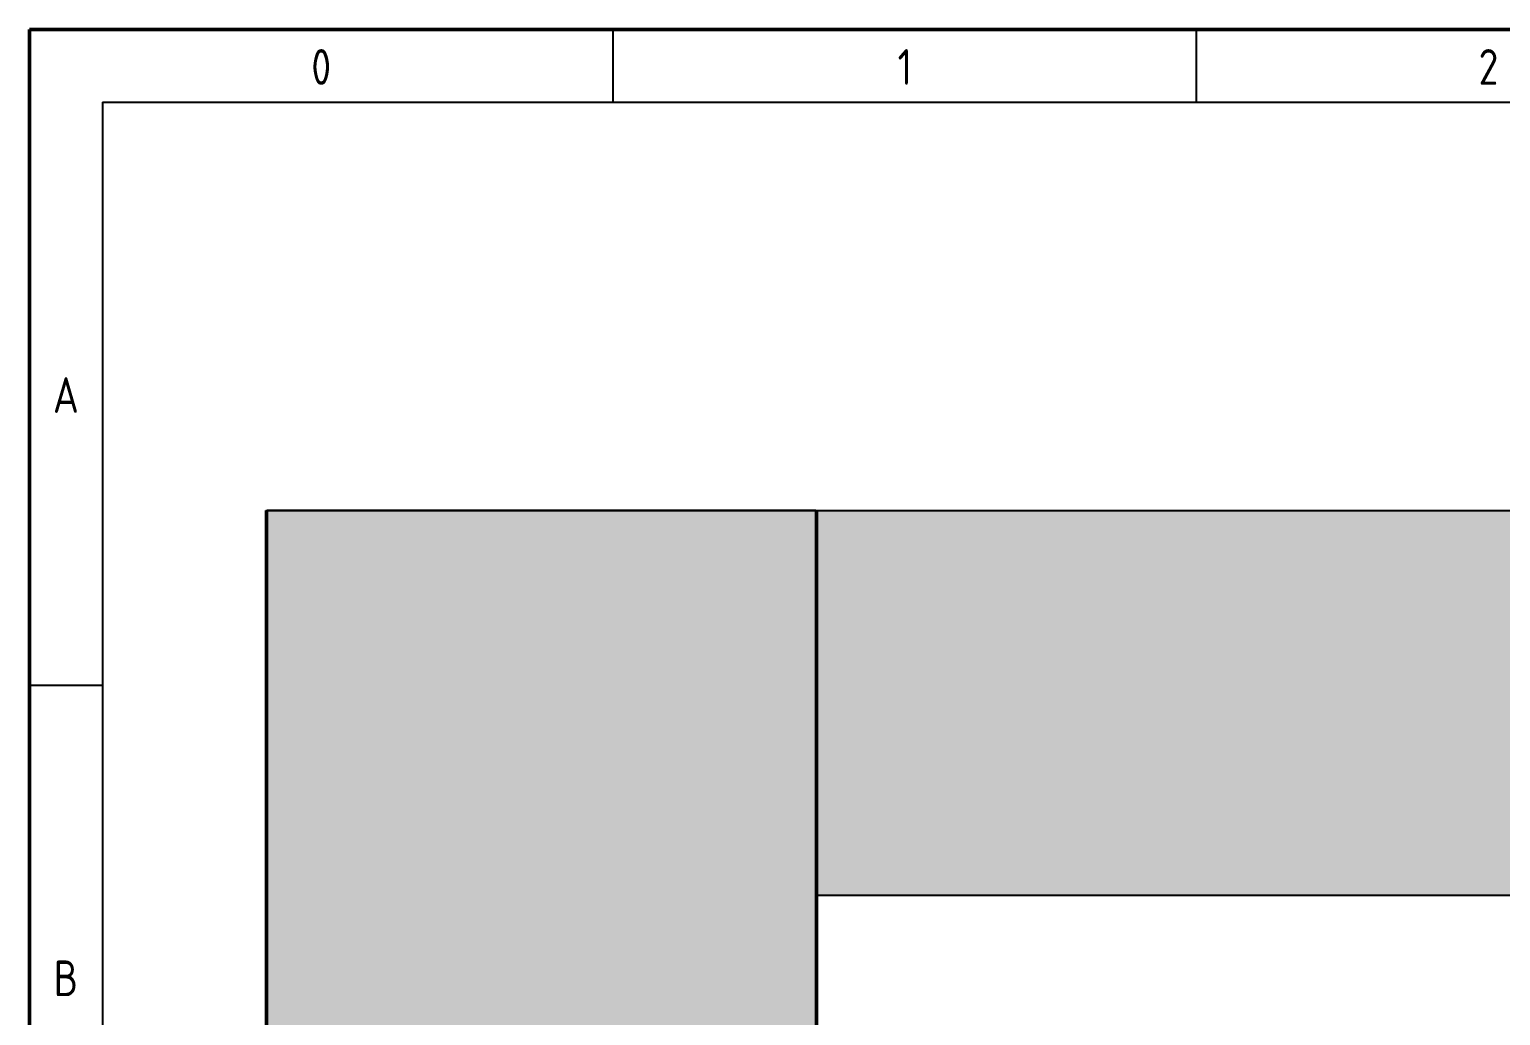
# Model space of a CAD drawing. Header units: millimetres. Extents: x 10 to 410, y 10 to 275.
# Drawn here: x 10 to 110.8, y 207.4 to 275 of the extents above; entities that cross this region are included whole.
import ezdxf
from ezdxf.enums import TextEntityAlignment as Align

# ---------------------------------------------------------------- set-up
doc = ezdxf.new("R2010")
doc.units = ezdxf.units.MM
doc.linetypes.add('Caddy_Solid', pattern=[0])
doc.styles.add('Caddy_Vectorfont1p', font='isocp___.ttf', dxfattribs={"width": 0.9})

# ---------------------------------------------------------------- blocks, each defined once
blk = doc.blocks.new('Blk1')
at = {"linetype": 'Caddy_Solid', "lineweight": 50}
for p, q in [((10, 10), (10, 275)), ((10, 275), (410, 275))]:
    blk.add_line(p, q, dxfattribs=at)
at = {"linetype": 'Caddy_Solid', "lineweight": 25}
for p, q in [((50, 270), (50, 275)), ((90, 270), (90, 275)), ((15, 270), (15, 30)), ((15, 270), (405, 270)), ((15, 230), (10, 230))]:
    blk.add_line(p, q, dxfattribs=at)
at = {"lineweight": 25, "style": 'Caddy_Vectorfont1p', "width": 0.9}
for s, p in [('0', (30, 271.2)), ('1', (70, 271.2)), ('2', (110, 271.2)), ('A', (12.5, 248.7)), ('B', (12.5, 208.7))]:
    blk.add_text(s, height=2.45, dxfattribs=at).set_placement(p, align=Align.CENTER)
blk = doc.blocks.new('Blk332')
at = {"linetype": 'Caddy_Solid', "lineweight": 25}
for p, q in [((63.9, 242), (393.5, 242)), ((63.9, 215.6), (63.9, 242)), ((393.5, 215.6), (63.9, 215.6))]:
    blk.add_line(p, q, dxfattribs=at)
blk = doc.blocks.new('Blk333')
at = {"color": 9, "linetype": 'Caddy_Solid', "lineweight": 25, "true_color": 0xc0c0c0}
for p, q in [((63.9, 242), (26.3, 242)), ((26.3, 242), (26.3, 81.4)), ((63.9, 81.4), (63.9, 242))]:
    blk.add_line(p, q, dxfattribs=at)
blk = doc.blocks.new('Blk335')
at = {"linetype": 'Caddy_Solid', "lineweight": 25}
for p, q in [((26.2, 242), (64, 242)), ((26.2, 81.4), (26.2, 242)), ((64, 242), (64, 81.4))]:
    blk.add_line(p, q, dxfattribs=at)

msp = doc.modelspace()

# ---------------------------------------------------------------- hatches: boundary and pattern name
for points in [[(63.9, 242), (63.9, 81.4), (26.3, 81.4), (26.3, 242)], [(63.9, 215.6), (393.5, 215.6), (393.5, 242), (63.9, 242)]]:
    msp.add_hatch(color=9).paths.add_polyline_path(points)

# ---------------------------------------------------------------- block references
for name in ['Blk1', 'Blk335', 'Blk333', 'Blk332']:
    msp.add_blockref(name, (0, 0, 1))

doc.saveas('drawing.dxf')
